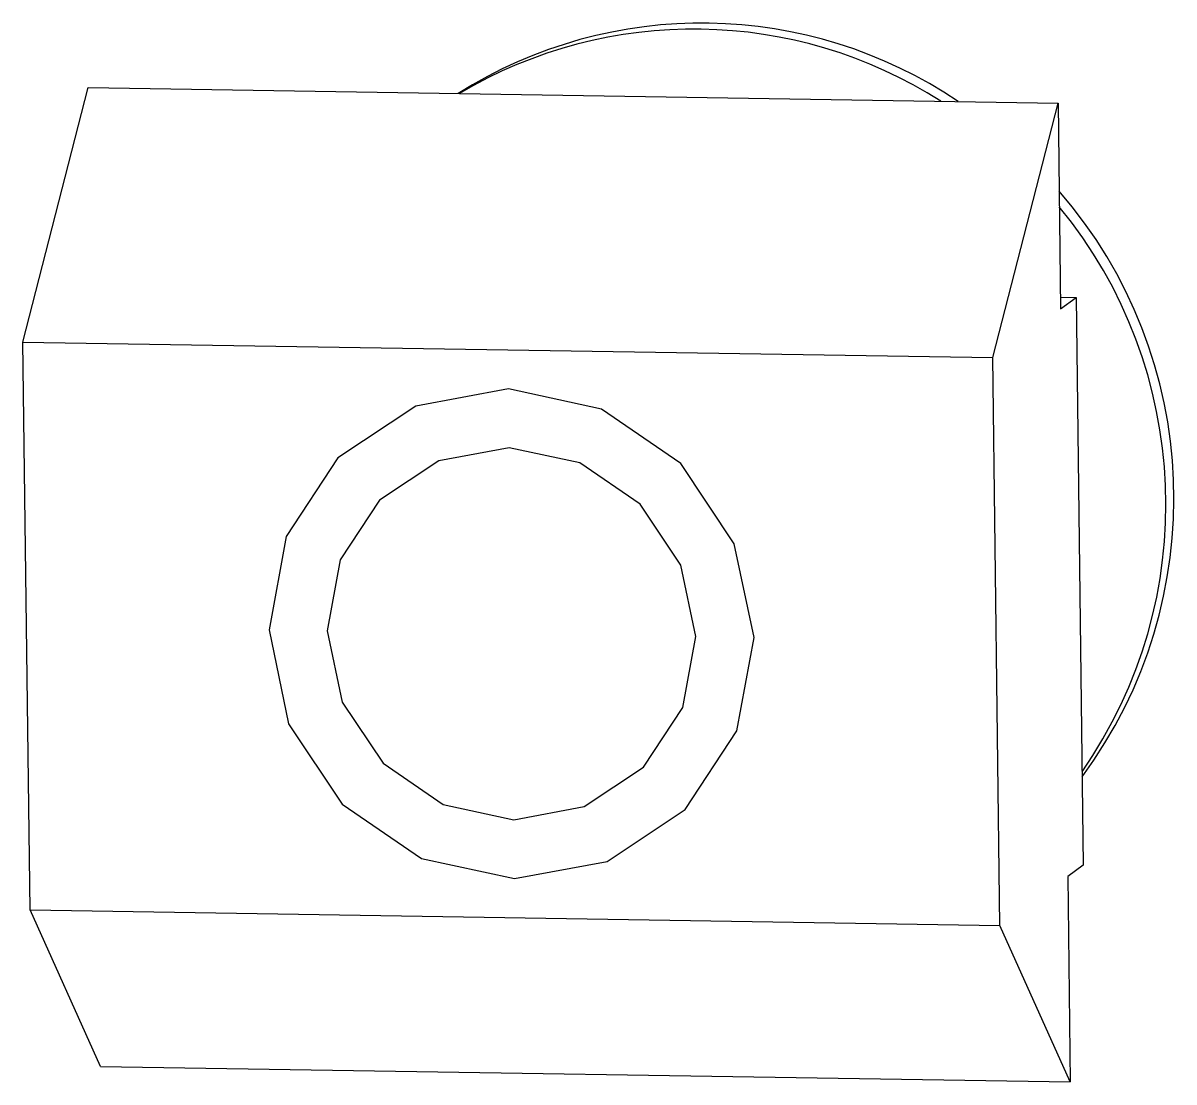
# Model space of a CAD drawing. Header units: millimetres. Extents: x 0 to 279, y 0 to 216.
# Drawn here: x 84.411 to 85.575, y 119.033 to 120.104 of the extents above; entities that cross this region are included whole.
import ezdxf

# ---------------------------------------------------------------- set-up
doc = ezdxf.new("R2010")
doc.units = ezdxf.units.MM

msp = doc.modelspace()

# ---------------------------------------------------------------- linework, layer by layer
at = {"color": 7, "linetype": 'Continuous', "lineweight": 25}
for p, q in [((84.4108, 119.7814), (84.4767, 120.0387)), ((84.4767, 120.0387), (85.4573, 120.023)), ((85.3914, 119.7656), (85.4573, 120.023)), ((85.4573, 120.023), (85.4599, 119.8151)), ((85.4598, 119.8267), (85.4756, 119.8265)), ((85.4599, 119.8151), (85.4756, 119.8265)), ((85.4756, 119.8265), (85.4828, 119.2524)), ((84.4108, 119.7814), (85.3914, 119.7656)), ((84.418, 119.2073), (84.4108, 119.7814)), ((85.3986, 119.1915), (85.3914, 119.7656)), ((85.4828, 119.2524), (85.4671, 119.2411)), ((85.4671, 119.2411), (85.4697, 119.0332)), ((84.418, 119.2073), (85.3986, 119.1915)), ((84.4891, 119.0489), (84.418, 119.2073)), ((85.4697, 119.0332), (85.3986, 119.1915)), ((84.4891, 119.0489), (85.4697, 119.0332))]:
    msp.add_line(p, q, dxfattribs=at)
at = {"color": 7, "linetype": 'Continuous', "lineweight": 25, "flags": 128}
for points in [[(84.6596, 119.4904), (84.6794, 119.3954), (84.7336, 119.3142), (84.8138, 119.2593), (84.9078, 119.239), (85.0014, 119.2563), (85.0802, 119.3087), (85.1324, 119.3881), (85.1499, 119.4825), (85.13, 119.5775), (85.0759, 119.6586), (84.9957, 119.7136), (84.9016, 119.7339), (84.808, 119.7166), (84.7292, 119.6642), (84.677, 119.5848), (84.6596, 119.4904)], [(84.7316, 119.561), (84.7184, 119.4893), (84.7335, 119.4171), (84.7748, 119.3555), (84.8357, 119.3138), (84.9072, 119.2984), (84.9783, 119.3116), (85.0382, 119.3515), (85.0778, 119.4119), (85.091, 119.4836), (85.0759, 119.5558), (85.0347, 119.6174), (84.9737, 119.6591), (84.9022, 119.6745), (84.8311, 119.6613), (84.7712, 119.6214), (84.7316, 119.561)]]:
    msp.add_lwpolyline(points, dxfattribs=at)
at = {"color": 7, "linetype": 'Continuous', "lineweight": 25}
for centre, radius, start, end in [((85.0973, 119.6414), 0.4625, 55.9441, 122.2174), ((85.0891, 119.6335), 0.4643, 57.4614, 120.7001), ((85.101, 119.6234), 0.4735, 323.4984, 40.9913), ((85.0928, 119.6173), 0.4736, 325.1676, 39.4339)]:
    msp.add_arc(centre, radius, start, end, dxfattribs=at)

doc.saveas('drawing.dxf')
